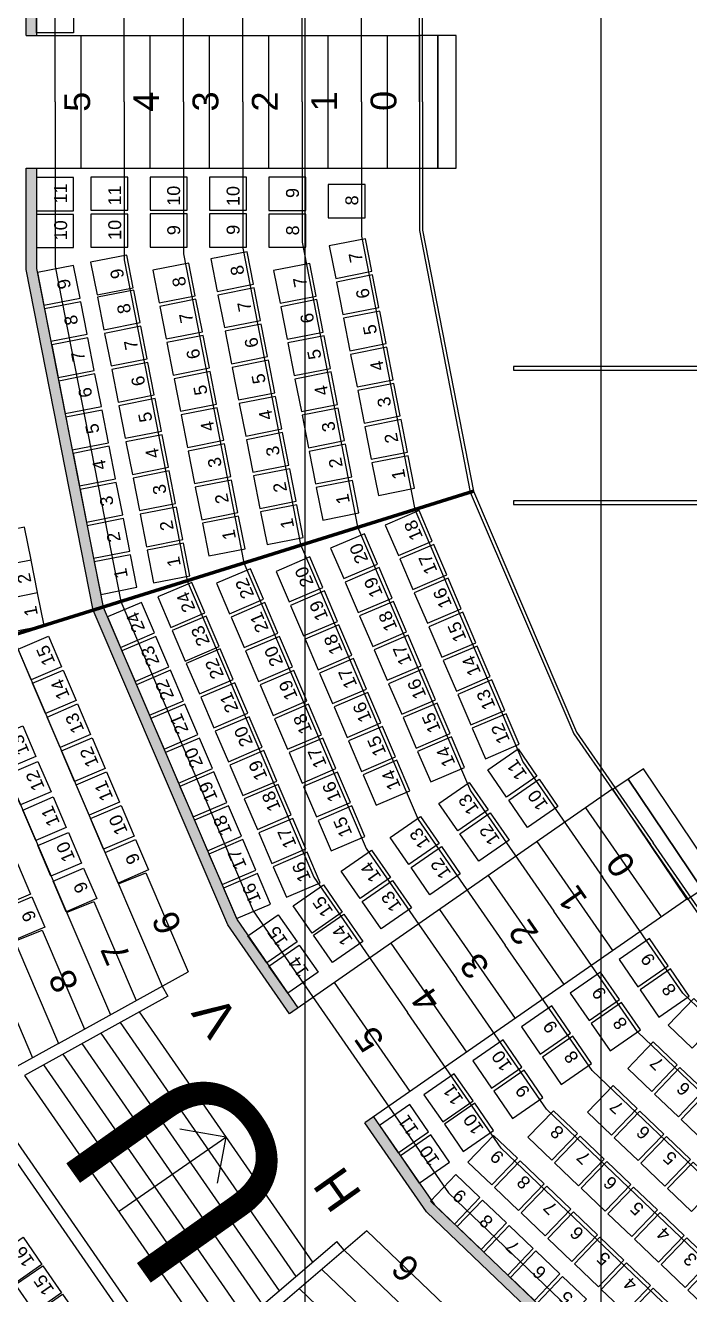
# Model space of a CAD drawing. Header units: millimetres. Extents: x -76108 to 202332, y 27411 to 140378.
# Drawn here: x 76819 to 85828, y 67913 to 85135 of the extents above; entities that cross this region are included whole.
import ezdxf
from ezdxf.enums import TextEntityAlignment as Align

# ---------------------------------------------------------------- set-up
doc = ezdxf.new("R2010")
doc.units = ezdxf.units.MM
doc.header["$LTSCALE"] = 100
for name, color, linetype in [('A-3311-EA-', 3, 'CONTINUOUS'), ('A-3311-FYLL', 1, 'CONTINUOUS'), ('A-RADER_TELE', 252, 'CONTINUOUS'), ('A-RADNUMMER_TELE', 4, 'CONTINUOUS'), ('A-STOLAR', 1, 'CONTINUOUS'), ('A-STOLAR_TELE', 3, 'CONTINUOUS'), ('A-STOLNUMMER', 7, 'CONTINUOUS'), ('A-TRAPPA_TELE', 254, 'CONTINUOUS'), ('BELYS_BRYGGA', 7, 'CONTINUOUS'), ('LINOR_HÄNG', 40, 'CONTINUOUS'), ('SEKTIONS_NR', 4, 'CONTINUOUS'), ('T-RADER_TELE', 252, 'CONTINUOUS'), ('T-STOLAR_TELE', 3, 'CONTINUOUS'), ('T-STOLNUMMER_TELE', 7, 'CONTINUOUS'), ('TRAPPSTEG', 3, 'CONTINUOUS'), ('U-RADER', 252, 'CONTINUOUS'), ('U-RADER_TELE', 252, 'CONTINUOUS'), ('U-RADNUMMER', 4, 'CONTINUOUS'), ('U-RADNUMMER_TELE', 4, 'CONTINUOUS'), ('U-STOLAR', 1, 'CONTINUOUS'), ('U-STOLAR_TELE', 3, 'CONTINUOUS'), ('U-STOLNUMMER', 7, 'CONTINUOUS'), ('U-STOLNUMMER_TELE', 7, 'CONTINUOUS'), ('U-TRAPPA', 254, 'CONTINUOUS'), ('U-TRAPPA_TELE', 254, 'CONTINUOUS')]:
    doc.layers.add(name, color=color, linetype=linetype)
doc.layers.add('SEKTIONER', color=4, linetype='CONTINUOUS', lineweight=70)
doc.styles.add('ARIAL', font='arial.ttf')

# ---------------------------------------------------------------- blocks, each defined once
blk = doc.blocks.new('KAJ')
at = {"layer": 'A-3311-FYLL'}
h = blk.add_hatch(color=256, dxfattribs=at)
h.paths.add_polyline_path([(-41921, 900), (-41781, 900), (-41781, 2263), (-40882, 6836), (-41016, 6877), (-41921, 2277)])
h.paths.add_polyline_path([(-38237, 12295), (-38352, 12375), (-39186, 11168), (-41012, 6899), (-41016, 6877), (-40882, 6836), (-40878, 6857), (-39063, 11100)])
h = blk.add_hatch(color=256, dxfattribs=at)
h.paths.add_polyline_path([(-38352, -12375), (-38237, -12295), (-39063, -11100), (-40878, -6857), (-41012, -6899), (-39186, -11168)])
h.paths.add_polyline_path([(-41781, -900), (-41921, -900), (-41921, -2277), (-41012, -6899), (-41012, -6899), (-40878, -6857), (-41781, -2263)])
h = blk.add_hatch(color=256, dxfattribs=at)
h.paths.add_polyline_path([(-27843, -21296), (-27790, -21168), (-29123, -20607), (-33086, -18125), (-33172, -18236), (-29188, -20732)])
h.paths.add_polyline_path([(-37213, -13775), (-37328, -13855), (-36493, -15063), (-33172, -18236), (-33086, -18125), (-36385, -14971)])
at = {"layer": 'A-3311-EA-'}
for p, q in [((-41921, 900), (-41921, 2277)), ((-41781, 2263), (-41781, 900)), ((-41921, -2277), (-41921, -900)), ((-41781, -900), (-41781, -2263)), ((-41012, -6898), (-41921, -2277)), ((-41781, -2263), (-40878, -6857)), ((-40878, -6857), (-39063, -11100)), ((-39186, -11168), (-41012, -6898)), ((-38351, -12375), (-39186, -11168)), ((-39063, -11100), (-38237, -12295)), ((-37213, -13775), (-36385, -14971)), ((-36493, -15063), (-37328, -13855)), ((-36385, -14971), (-33086, -18125)), ((-33172, -18236), (-36493, -15063))]:
    blk.add_line(p, q, dxfattribs=at)

msp = doc.modelspace()

# ---------------------------------------------------------------- linework, layer by layer
at = {"layer": 'A-RADER_TELE', "color": 9}
for p, q in [((77222.1, 84100), (77222.1, 86338.4)), ((78157.1, 84100), (78157.1, 86245.7)), ((78962.1, 84100), (78962.1, 86165.8)), ((79767.1, 84100), (79767.1, 86085.9)), ((80572.1, 84100), (80572.1, 86006.1)), ((81377.1, 84100), (81377.1, 85926.2))]:
    msp.add_line(p, q, dxfattribs=at)
at = {"layer": 'A-RADER_TELE'}
for p, q in [((82162.1, 84100), (82162.1, 85848.3)), ((82207.1, 84100), (82207.1, 85843.9))]:
    msp.add_line(p, q, dxfattribs=at)
at = {"layer": 'A-STOLAR'}
for points in [[(76896.2, 77884.7), (76809.3, 78326.2), (76367.8, 78239.3), (76454.7, 77797.8)], [(76984.1, 77438.2), (76897.2, 77879.8), (76455.7, 77792.9), (76542.6, 77351.3)], [(77072.1, 76991.8), (76985.2, 77433.4), (76543.7, 77346.5), (76630.6, 76904.9)]]:
    msp.add_lwpolyline(points, close=True, dxfattribs=at)
at = {"layer": 'A-STOLAR_TELE', "color": 9}
msp.add_lwpolyline([(77472.1, 85483.1), (77472.1, 85033.1), (76972.1, 85033.1), (76972.1, 85483.1)], close=True, dxfattribs=at)
at = {"layer": 'A-TRAPPA_TELE'}
for p, q in [((76832.1, 85000), (82162.1, 85000)), ((77570.1, 85000), (77570.1, 83200)), ((78505.1, 85000), (78505.1, 83200)), ((79310.1, 85000), (79310.1, 83200)), ((80115.1, 85000), (80115.1, 83200)), ((80920.1, 85000), (80920.1, 83200)), ((81725.1, 85000), (81725.1, 83200))]:
    msp.add_line(p, q, dxfattribs=at)
at = {"layer": 'A-TRAPPA_TELE', "color": 9}
msp.add_line((76832.1, 83200), (82162.1, 83200), dxfattribs=at)
at = {"layer": 'BELYS_BRYGGA'}
for points in [[(91823.6, 80458), (91823.6, 80506), (83440.6, 80506), (83440.6, 80458)], [(91823.6, 78636.1), (91823.6, 78684.1), (83440.6, 78684.1), (83440.6, 78636.1)]]:
    msp.add_lwpolyline(points, close=True, dxfattribs=at)
at = {"layer": 'LINOR_HÄNG'}
for p, q in [((84625.1, 125445.2), (84625.1, 42754.8)), ((80610.1, 122338.3), (80610.1, 45861.7))]:
    msp.add_line(p, q, dxfattribs=at)
at = {"layer": 'SEKTIONER', "color": 9}
msp.add_line((82896.6, 78813.6), (69547.3, 74637.8), dxfattribs=at)
at = {"layer": 'T-RADER_TELE'}
for p, q in [((86335.1, 72515.5), (85295.3, 74018.9)), ((86369.5, 72544.9), (85332.3, 74044.5)), ((85734.9, 72003.3), (84649.9, 73572.1)), ((85119.5, 71478), (83988, 73113.8)), ((84504, 70952.6), (83326.2, 72655.6)), ((83888.6, 70427.3), (82664.3, 72197.3)), ((85734.9, 72003.3), (88385.9, 69469.4)), ((83273.1, 69902), (82002.5, 71739.1)), ((85119.5, 71478), (87889, 68830.7)), ((81233.8, 71206.8), (82558.3, 69291.9)), ((84504, 70952.6), (87392.1, 68192)), ((83888.6, 70427.3), (86895.3, 67553.4)), ((83273.1, 69902), (86398.4, 66914.7)), ((82558.3, 69291.9), (85821.3, 66172.9))]:
    msp.add_line(p, q, dxfattribs=at)
at = {"layer": 'T-STOLAR_TELE'}
for points in [[(85538.4, 72375.2), (85282.4, 72745.3), (84871.2, 72460.8), (85127.2, 72090.7)], [(84875.9, 71917.9), (84619.9, 72288), (84208.7, 72003.6), (84464.7, 71633.5)], [(85822.8, 71963.9), (85566.9, 72334), (85155.6, 72049.6), (85411.6, 71679.5)], [(84213.8, 71460), (83957.8, 71830.1), (83546.6, 71545.7), (83802.6, 71175.6)], [(85160.3, 71506.7), (84904.3, 71876.8), (84493.1, 71592.4), (84749.1, 71222.3)], [(86209.4, 71618.9), (85884.1, 71929.8), (85538.6, 71568.4), (85863.9, 71257.4)], [(83554.2, 70998.5), (83298.2, 71368.6), (82887, 71084.2), (83143, 70714.1)], [(84498.2, 71048.8), (84242.2, 71418.9), (83831, 71134.4), (84087, 70764.4)], [(85660.1, 71030.4), (85334.8, 71341.3), (84989.3, 70979.9), (85314.6, 70668.9)], [(83838.6, 70587.3), (83582.6, 70957.4), (83171.4, 70673), (83427.4, 70302.9)], [(86021.5, 70684.9), (85696.2, 70995.8), (85350.7, 70634.4), (85676, 70323.5)], [(82892.5, 70540.2), (82636.5, 70910.3), (82225.3, 70625.9), (82481.3, 70255.8)], [(85115.2, 70437.6), (84789.9, 70748.5), (84444.5, 70387.1), (84769.7, 70076.1)], [(86383, 70339.4), (86057.7, 70650.4), (85712.2, 70288.9), (86037.5, 69978)], [(82287.7, 70122.5), (82031.7, 70492.6), (81620.5, 70208.2), (81876.5, 69838.1)], [(83169.1, 70140.5), (82913.1, 70510.5), (82501.9, 70226.1), (82757.9, 69856)], [(84306, 70097.5), (83980.7, 70408.4), (83635.2, 70047), (83960.5, 69736.1)], [(85476.7, 70092.1), (85151.4, 70403), (84805.9, 70041.6), (85131.2, 69730.7)], [(82572.1, 69711.3), (82316.1, 70081.4), (81904.9, 69797), (82160.9, 69426.9)], [(83491.8, 69762.1), (83166.5, 70073.1), (82821.1, 69711.6), (83146.4, 69400.7)], [(84667.4, 69752), (84342.1, 70063), (83996.7, 69701.5), (84322, 69390.6)], [(85838.1, 69746.6), (85512.8, 70057.6), (85167.3, 69696.1), (85492.6, 69385.2)], [(83853.3, 69416.6), (83528, 69727.6), (83182.5, 69366.1), (83507.8, 69055.2)], [(85028.9, 69406.5), (84703.6, 69717.5), (84358.1, 69356), (84683.4, 69045.1)], [(86199.6, 69401.1), (85874.3, 69712.1), (85528.8, 69350.6), (85854.1, 69039.7)], [(82984, 69230.8), (82658.7, 69541.7), (82313.2, 69180.3), (82638.5, 68869.4)], [(84214.7, 69071.2), (83889.4, 69382.1), (83543.9, 69020.6), (83869.2, 68709.7)], [(85390.3, 69061.1), (85065, 69372), (84719.5, 69010.5), (85044.8, 68699.6)], [(83345.4, 68885.3), (83020.1, 69196.2), (82674.6, 68834.8), (82999.9, 68523.9)], [(84576.2, 68725.7), (84250.9, 69036.6), (83905.4, 68675.2), (84230.7, 68364.2)], [(85751.8, 68715.6), (85426.5, 69026.5), (85081, 68665.1), (85406.3, 68354.1)], [(83706.9, 68539.8), (83381.6, 68850.8), (83036.1, 68489.3), (83361.4, 68178.4)], [(84937.6, 68380.2), (84612.3, 68691.1), (84266.8, 68329.7), (84592.1, 68018.7)], [(86113.2, 68370.1), (85787.9, 68681), (85442.4, 68319.6), (85767.7, 68008.6)], [(84068.3, 68194.3), (83743, 68505.3), (83397.5, 68143.8), (83722.8, 67832.9)], [(85299.1, 68034.7), (84973.8, 68345.6), (84628.3, 67984.2), (84953.6, 67673.3)], [(86474.6, 68024.6), (86149.3, 68335.5), (85803.9, 67974.1), (86129.2, 67663.2)], [(84429.7, 67848.9), (84104.4, 68159.8), (83759, 67798.3), (84084.3, 67487.4)], [(85660.5, 67689.2), (85335.2, 68000.1), (84989.7, 67638.7), (85315, 67327.8)]]:
    msp.add_lwpolyline(points, close=True, dxfattribs=at)
at = {"layer": 'TRAPPSTEG'}
for points in [[(82412.1, 83200), (82412.1, 85000), (82162.1, 85000), (82162.1, 83200)], [(82662.1, 83200), (82662.1, 85000), (82412.1, 85000), (82412.1, 83200)], [(84994.1, 74908.2), (85997, 73413.5), (86204.6, 73552.8), (85201.7, 75047.5)], [(84786.5, 74768.9), (85789.4, 73274.2), (85997, 73413.5), (84994.1, 74908.2)]]:
    msp.add_lwpolyline(points, close=True, dxfattribs=at)
at = {"layer": 'U-RADER'}
for p, q in [((76640.1, 76856.6), (78675.5, 72097.6)), ((75872.7, 76616.5), (77971.7, 71708.9)), ((75105.3, 76376.3), (77267.8, 71320.1)), ((81144.4, 68517), (84872.5, 64953.5)), ((80534, 67993.8), (84378.7, 64318.8))]:
    msp.add_line(p, q, dxfattribs=at)
at = {"layer": 'U-RADER_TELE', "color": 9}
for p, q in [((77222.1, 84100), (77222.1, 81861.6)), ((78157.1, 84100), (78157.1, 81954.3)), ((78962.1, 84100), (78962.1, 82034.2)), ((79767.1, 84100), (79767.1, 82114.1)), ((80572.1, 84100), (80572.1, 82193.9)), ((81377.1, 84100), (81377.1, 82273.8)), ((80572.1, 82193.9), (81325.6, 78329.3)), ((81377.1, 82273.8), (82099.1, 78567.8)), ((78962.1, 82034.2), (79783.6, 77840.4)), ((79767.1, 82114.1), (80552, 78090.8)), ((77222.1, 81861.6), (78114.5, 77318.1)), ((80552, 78090.8), (82148.3, 74358.5))]:
    msp.add_line(p, q, dxfattribs=at)
at = {"layer": 'U-RADER_TELE'}
for p, q in [((82162.1, 84100), (82162.1, 82351.7)), ((82207.1, 84100), (82207.1, 82356.1)), ((82162.1, 82351.7), (82853.4, 78800.3)), ((82207.1, 82356.1), (82896.6, 78813.6)), ((78157.1, 81954.3), (79011.4, 77598.7)), ((82853.4, 78800.3), (84255.4, 75522.3)), ((82896.6, 78813.6), (84295, 75544.2)), ((82099.1, 78567.8), (83564.8, 75140.9)), ((81325.6, 78329.3), (82856.5, 74749.7)), ((79783.6, 77840.4), (81440.1, 73967.3)), ((79011.4, 77598.7), (80731.9, 73576.1)), ((78114.5, 77318.1), (79909.2, 73121.8)), ((84255.4, 75522.3), (85295.3, 74018.9)), ((84295, 75544.2), (85332.3, 74044.5)), ((83564.8, 75140.9), (84649.9, 73572.1)), ((82856.5, 74749.7), (83988, 73113.8)), ((82148.3, 74358.5), (83326.2, 72655.6)), ((81440.1, 73967.3), (82664.3, 72197.3)), ((80731.9, 73576.1), (82002.5, 71739.1)), ((79909.2, 73121.8), (81233.8, 71206.8))]:
    msp.add_line(p, q, dxfattribs=at)
at = {"layer": 'U-STOLAR'}
for points in [[(77133.7, 76846.8), (77310.7, 76433.1), (76896.9, 76256.1), (76719.9, 76669.9)], [(77330.3, 76387.1), (77507.3, 75973.4), (77093.5, 75796.4), (76916.6, 76210.2)], [(77526.9, 75927.4), (77703.9, 75513.6), (77290.2, 75336.7), (77113.2, 75750.4)], [(76783.8, 75630.6), (76960.7, 75216.8), (76547, 75039.9), (76370, 75453.6)], [(77723.6, 75467.7), (77900.5, 75053.9), (77486.8, 74877), (77309.8, 75290.7)], [(76990.2, 75147.9), (77167.2, 74734.1), (76753.4, 74557.2), (76576.5, 74970.9)], [(77920.2, 75008), (78097.1, 74594.2), (77683.4, 74417.3), (77506.4, 74831)], [(77196.7, 74665.2), (77373.6, 74251.4), (76959.9, 74074.5), (76782.9, 74488.2)], [(78116.8, 74548.2), (78293.8, 74134.5), (77880, 73957.5), (77703.1, 74371.3)], [(77403.1, 74182.5), (77580.1, 73768.7), (77166.4, 73591.8), (76989.4, 74005.5)], [(78313.4, 74088.5), (78490.4, 73674.8), (78076.6, 73497.8), (77899.7, 73911.6)], [(76713.1, 73761.5), (76890, 73347.8), (76476.3, 73170.8), (76299.3, 73584.6)], [(77609.6, 73699.8), (77786.6, 73286), (77372.8, 73109.1), (77195.8, 73522.8)], [(76905.8, 73311), (77082.7, 72897.3), (76669, 72720.3), (76492, 73134.1)], [(76788, 68691.8), (77044, 68321.7), (76673.9, 68065.7), (76417.9, 68435.8)], [(77055.3, 68305.2), (77311.3, 67935.1), (76941.2, 67679.1), (76685.2, 68049.2)], [(77322.7, 67918.7), (77578.7, 67548.6), (77208.6, 67292.6), (76952.6, 67662.7)]]:
    msp.add_lwpolyline(points, close=True, dxfattribs=at)
at = {"layer": 'U-STOLAR_TELE', "color": 9}
for points in [[(77472.1, 82620.2), (77472.1, 83070.2), (76972.1, 83070.2), (76972.1, 82620.2)], [(78206.9, 82625.9), (78206.9, 83075.9), (77706.9, 83075.9), (77706.9, 82625.9)], [(79011.9, 82626.4), (79011.9, 83076.4), (78511.9, 83076.4), (78511.9, 82626.4)], [(79817.1, 82626.6), (79817.1, 83076.6), (79317.1, 83076.6), (79317.1, 82626.6)], [(80622.1, 82625.5), (80622.1, 83075.5), (80122.1, 83075.5), (80122.1, 82625.5)], [(81427.1, 82525.5), (81427.1, 82975.5), (80927.1, 82975.5), (80927.1, 82525.5)], [(77472.1, 82120.2), (77472.1, 82570.2), (76972.1, 82570.2), (76972.1, 82120.2)], [(78206.9, 82125.9), (78206.9, 82575.9), (77706.9, 82575.9), (77706.9, 82125.9)], [(79011.9, 82126.4), (79011.9, 82576.4), (78511.9, 82576.4), (78511.9, 82126.4)], [(79817.1, 82126.6), (79817.1, 82576.6), (79317.1, 82576.6), (79317.1, 82126.6)], [(80622.1, 82125.5), (80622.1, 82575.5), (80122.1, 82575.5), (80122.1, 82125.5)], [(81518.5, 81798), (81431.7, 82239.5), (80941.1, 82143.1), (81027.8, 81701.6)], [(78281.7, 81575.9), (78194.9, 82017.5), (77704.3, 81921.1), (77791, 81479.5)], [(79912, 81621.8), (79825.2, 82063.3), (79334.6, 81966.9), (79421.4, 81525.4)], [(77560.5, 81435.3), (77473.8, 81876.8), (76983.2, 81780.5), (77069.9, 81338.9)], [(79123.1, 81467.8), (79036.3, 81909.4), (78545.7, 81813), (78632.5, 81371.5)], [(80763.7, 81462.9), (80677, 81904.5), (80186.3, 81808.1), (80273.1, 81366.5)], [(81614.9, 81307.4), (81528.1, 81748.9), (81037.5, 81652.5), (81124.2, 81211)], [(78374.9, 81101.5), (78288.1, 81543.1), (77797.5, 81446.7), (77884.3, 81005.1)], [(80008.4, 81131.1), (79921.6, 81572.7), (79431, 81476.3), (79517.8, 81034.7)], [(77656.9, 80944.7), (77570.2, 81386.2), (77079.6, 81289.8), (77166.3, 80848.3)], [(79219.5, 80977.2), (79132.7, 81418.8), (78642.1, 81322.4), (78728.8, 80880.8)], [(80860.1, 80972.3), (80773.4, 81413.9), (80282.7, 81317.5), (80369.5, 80875.9)], [(81711.3, 80816.7), (81624.5, 81258.3), (81133.9, 81161.9), (81220.6, 80720.3)], [(80104.8, 80640.5), (80018, 81082.1), (79527.4, 80985.7), (79614.2, 80544.1)], [(80956.5, 80481.7), (80869.8, 80923.3), (80379.1, 80826.9), (80465.9, 80385.3)], [(81807.7, 80326.1), (81720.9, 80767.7), (81230.3, 80671.3), (81317, 80229.7)], [(80201.2, 80149.9), (80114.4, 80591.5), (79623.8, 80495.1), (79710.6, 80053.5)], [(81052.9, 79991.1), (80966.2, 80432.6), (80475.5, 80336.2), (80562.3, 79894.7)], [(81904.1, 79835.5), (81817.3, 80277.1), (81326.7, 80180.7), (81413.4, 79739.1)], [(80297.6, 79659.3), (80210.8, 80100.8), (79720.2, 80004.4), (79807, 79562.9)], [(81149.3, 79500.5), (81062.6, 79942), (80571.9, 79845.6), (80658.7, 79404.1)], [(82000.4, 79344.9), (81913.7, 79786.4), (81423.1, 79690), (81509.8, 79248.5)], [(80394, 79168.7), (80307.2, 79610.2), (79816.6, 79513.8), (79903.4, 79072.3)], [(81245.7, 79009.8), (81159, 79451.4), (80668.3, 79355), (80755.1, 78913.4)], [(82096.8, 78854.3), (82010.1, 79295.8), (81519.5, 79199.4), (81606.2, 78757.9)], [(80490.4, 78678), (80403.6, 79119.6), (79913, 79023.2), (79999.7, 78581.6)], [(81342.1, 78519.2), (81255.3, 78960.8), (80764.7, 78864.4), (80851.5, 78422.8)], [(80586.8, 78187.4), (80500, 78629), (80009.4, 78532.6), (80096.1, 78091)]]:
    msp.add_lwpolyline(points, close=True, dxfattribs=at)
at = {"layer": 'U-STOLAR_TELE'}
for points in [[(78471.3, 80610.9), (78384.5, 81052.5), (77893.9, 80956.1), (77980.6, 80514.5)], [(77753.3, 80454.1), (77666.6, 80895.6), (77176, 80799.2), (77262.7, 80357.7)], [(79315.9, 80486.6), (79229.1, 80928.2), (78738.5, 80831.8), (78825.2, 80390.2)], [(78567.7, 80120.3), (78480.9, 80561.8), (77990.3, 80465.4), (78077, 80023.9)], [(79412.3, 79996), (79325.5, 80437.5), (78834.9, 80341.2), (78921.6, 79899.6)], [(77849.7, 79963.4), (77763, 80405), (77272.4, 80308.6), (77359.1, 79867)], [(77946.1, 79472.8), (77859.4, 79914.4), (77368.8, 79818), (77455.5, 79376.4)], [(78664.1, 79629.7), (78577.3, 80071.2), (78086.7, 79974.8), (78173.4, 79533.3)], [(79508.7, 79505.4), (79421.9, 79946.9), (78931.3, 79850.5), (79018, 79409)], [(78760.5, 79139), (78673.7, 79580.6), (78183.1, 79484.2), (78269.8, 79042.6)], [(78042.5, 78982.2), (77955.8, 79423.7), (77465.2, 79327.4), (77551.9, 78885.8)], [(79605.1, 79014.8), (79518.3, 79456.3), (79027.7, 79359.9), (79114.4, 78918.4)], [(78856.9, 78648.4), (78770.1, 79090), (78279.5, 78993.6), (78366.2, 78552)], [(78138.9, 78491.6), (78052.2, 78933.1), (77561.6, 78836.7), (77648.3, 78395.2)], [(79701.5, 78524.1), (79614.7, 78965.7), (79124.1, 78869.3), (79210.8, 78427.7)], [(78953.3, 78157.8), (78866.5, 78599.4), (78375.9, 78503), (78462.6, 78061.4)], [(82337.2, 78138.2), (82160.2, 78551.9), (81700.5, 78355.3), (81877.5, 77941.6)], [(78235.3, 78001), (78148.6, 78442.5), (77657.9, 78346.1), (77744.7, 77904.6)], [(79797.9, 78033.5), (79711.1, 78475.1), (79220.5, 78378.7), (79307.2, 77937.1)], [(81595.9, 77824.3), (81419, 78238), (80959.2, 78041.4), (81136.2, 77627.7)], [(79049.7, 77667.2), (78962.9, 78108.7), (78472.3, 78012.3), (78559, 77570.8)], [(82533.8, 77678.5), (82356.9, 78092.2), (81897.1, 77895.6), (82074.1, 77481.8)], [(78331.7, 77510.3), (78245, 77951.9), (77754.3, 77855.5), (77841.1, 77413.9)], [(80855.5, 77508.3), (80678.6, 77922), (80218.9, 77725.4), (80395.8, 77311.6)], [(80048.3, 77348.6), (79871.3, 77762.4), (79411.6, 77565.8), (79588.6, 77152)], [(81792.5, 77364.6), (81615.6, 77778.3), (81155.9, 77581.7), (81332.8, 77168)], [(79251.9, 77163.6), (79074.9, 77577.3), (78615.2, 77380.7), (78792.2, 76967)], [(82730.4, 77218.8), (82553.5, 77632.5), (82093.8, 77435.9), (82270.7, 77022.1)], [(81052.2, 77048.6), (80875.2, 77462.3), (80415.5, 77265.7), (80592.4, 76851.9)], [(78569.3, 76890.5), (78392.3, 77304.3), (77932.6, 77107.6), (78109.5, 76693.9)], [(80244.9, 76888.9), (80067.9, 77302.7), (79608.2, 77106), (79785.2, 76692.3)], [(81989.2, 76904.9), (81812.2, 77318.6), (81352.5, 77122), (81529.4, 76708.2)], [(82927.1, 76759), (82750.1, 77172.8), (82290.4, 76976.2), (82467.3, 76562.4)], [(79447.9, 76705.2), (79271, 77119), (78811.2, 76922.4), (78988.2, 76508.6)], [(81248.8, 76588.8), (81071.8, 77002.6), (80612.1, 76806), (80789.1, 76392.2)], [(78765.9, 76430.8), (78588.9, 76844.6), (78129.2, 76647.9), (78306.2, 76234.2)], [(80441.5, 76429.2), (80264.6, 76842.9), (79804.8, 76646.3), (79981.8, 76232.6)], [(82185.8, 76445.1), (82008.8, 76858.9), (81549.1, 76662.3), (81726.1, 76248.5)], [(79638.3, 76260.1), (79461.4, 76673.8), (79001.6, 76477.2), (79178.6, 76063.4)], [(83123.7, 76299.3), (82946.7, 76713.1), (82487, 76516.4), (82664, 76102.7)], [(81445.4, 76129.1), (81268.4, 76542.9), (80808.7, 76346.2), (80985.7, 75932.5)], [(78962.5, 75971.1), (78785.5, 76384.8), (78325.8, 76188.2), (78502.8, 75774.5)], [(80638.1, 75969.5), (80461.2, 76383.2), (80001.5, 76186.6), (80178.4, 75772.9)], [(82382.4, 75985.4), (82205.4, 76399.2), (81745.7, 76202.5), (81922.7, 75788.8)], [(79834.9, 75800.4), (79658, 76214.1), (79198.3, 76017.5), (79375.2, 75603.7)], [(83320.3, 75839.6), (83143.3, 76253.3), (82683.6, 76056.7), (82860.6, 75643)], [(81642, 75669.4), (81465.1, 76083.1), (81005.3, 75886.5), (81182.3, 75472.8)], [(79159.1, 75511.4), (78982.2, 75925.1), (78522.4, 75728.5), (78699.4, 75314.8)], [(80834.8, 75509.8), (80657.8, 75923.5), (80198.1, 75726.9), (80375, 75313.1)], [(82579, 75525.7), (82402.1, 75939.5), (81942.3, 75742.8), (82119.3, 75329.1)], [(83516.9, 75379.9), (83340, 75793.6), (82880.2, 75597), (83057.2, 75183.3)], [(80031.6, 75340.6), (79854.6, 75754.4), (79394.9, 75557.8), (79571.8, 75144)], [(81838.6, 75209.7), (81661.7, 75623.4), (81202, 75426.8), (81378.9, 75013.1)], [(79355.7, 75051.7), (79178.8, 75465.4), (78719.1, 75268.8), (78896, 74855)], [(81031.4, 75050.1), (80854.4, 75463.8), (80394.7, 75267.2), (80571.7, 74853.4)], [(82775.6, 75066), (82598.7, 75479.7), (82139, 75283.1), (82315.9, 74869.4)], [(80228.2, 74880.9), (80051.2, 75294.7), (79591.5, 75098), (79768.5, 74684.3)], [(83500.4, 75318.1), (83756.8, 74948.3), (83345.8, 74663.4), (83089.5, 75033.3)], [(82035.3, 74750), (81858.3, 75163.7), (81398.6, 74967.1), (81575.5, 74553.3)], [(79552.4, 74591.9), (79375.4, 75005.7), (78915.7, 74809.1), (79092.6, 74395.3)], [(81228, 74590.3), (81051, 75004.1), (80591.3, 74807.5), (80768.3, 74393.7)], [(80424.8, 74421.2), (80247.8, 74834.9), (79788.1, 74638.3), (79965.1, 74224.6)], [(82837.9, 74860.7), (83094.2, 74490.8), (82683.3, 74206), (82426.9, 74575.8)], [(83785.3, 74907.2), (84041.6, 74537.3), (83630.6, 74252.5), (83374.3, 74622.3)], [(79749, 74132.2), (79572, 74546), (79112.3, 74349.3), (79289.3, 73935.6)], [(81424.6, 74130.6), (81247.7, 74544.4), (80787.9, 74347.7), (80964.9, 73934)], [(82176.3, 74402.1), (82432.6, 74032.3), (82021.7, 73747.4), (81765.3, 74117.3)], [(83122.7, 74449.7), (83379, 74079.9), (82968.1, 73795.1), (82711.8, 74164.9)], [(80621.4, 73961.5), (80444.5, 74375.2), (79984.7, 74178.6), (80161.7, 73764.9)], [(79945.6, 73672.5), (79768.6, 74086.2), (79308.9, 73889.6), (79485.9, 73475.9)], [(80818, 73501.8), (80641.1, 73915.5), (80181.4, 73718.9), (80358.3, 73305.1)], [(81514.8, 73943.4), (81771.1, 73573.6), (81360.2, 73288.7), (81103.8, 73658.6)], [(82461.1, 73991.2), (82717.4, 73621.3), (82306.5, 73336.5), (82050.1, 73706.3)], [(80142.2, 73212.8), (79965.3, 73626.5), (79505.5, 73429.9), (79682.5, 73016.2)], [(80861.1, 73473.8), (81117.4, 73103.9), (80706.5, 72819.1), (80450.1, 73189)], [(81799.6, 73532.5), (82055.9, 73162.6), (81645, 72877.8), (81388.6, 73247.6)], [(80248.3, 73067.4), (80504.6, 72697.5), (80093.7, 72412.7), (79837.4, 72782.6)], [(81137.9, 73074.2), (81394.2, 72704.4), (80983.3, 72419.5), (80727, 72789.4)], [(80533.1, 72656.4), (80789.5, 72286.6), (80378.5, 72001.8), (80122.2, 72371.6)]]:
    msp.add_lwpolyline(points, close=True, dxfattribs=at)
at = {"layer": 'U-TRAPPA'}
for p, q in [((77267.8, 71320.1), (79027.4, 72292)), ((78675.5, 72097.6), (78750.4, 71961.9)), ((77267.8, 71320.1), (75913.1, 70571.9)), ((79538.1, 70049.7), (78911.7, 70159.3)), ((78084, 69040.6), (79538.1, 70049.7)), ((79538.1, 70049.7), (79421.5, 69424.5)), ((81449.5, 68778.6), (79923.5, 67470.6)), ((81144.4, 68517), (81043.5, 68634.7))]:
    msp.add_line(p, q, dxfattribs=at)
for points in [[(78082.5, 73486.9), (78452.9, 73634.2), (79027.4, 72292)], [(77378.6, 73098.1), (77749.1, 73245.4), (78323.6, 71903.2)], [(76674.8, 72709.4), (77045.3, 72856.7), (77619.7, 71514.5)], [(75971, 72320.6), (76341.4, 72467.9), (76915.9, 71125.7)], [(78750.4, 71961.9), (76806.2, 70888), (79361.8, 67193.2), (81043.5, 68634.7)], [(78363.4, 71748.1), (80712.9, 68351.3)], [(78103.8, 71604.8), (80487.7, 68158.3)], [(77584.8, 71318.1), (80037.3, 67772.2)], [(77844.3, 71461.4), (80262.5, 67965.3)], [(77325.2, 71174.7), (79812.1, 67579.2)], [(77065.7, 71031.4), (79586.9, 67386.2)], [(76049.8, 70647.3), (78871, 66568.4)], [(76186.1, 70722.6), (78989.3, 66669.8)], [(82236.1, 67473), (82504.3, 67767.9), (81449.5, 68778.6)], [(81625.7, 66949.8), (81893.9, 67244.7), (80839.1, 68255.4)]]:
    msp.add_lwpolyline(points, dxfattribs=at)
at = {"layer": 'U-TRAPPA_TELE'}
for p, q in [((84774.1, 74766.5), (80401.1, 71725)), ((85802, 73288.7), (81425.1, 70244.6))]:
    msp.add_line(p, q, dxfattribs=at)
for points in [[(84417.8, 74518.7), (85444, 73039.7)], [(83756.9, 74059.1), (84783.2, 72580)], [(83096.1, 73599.4), (84122.3, 72120.4)], [(82435.2, 73139.8), (83461.4, 71660.7)], [(81774.3, 72680.1), (82800.6, 71201.1)], [(81006.8, 72146.2), (82033, 70667.2)]]:
    msp.add_lwpolyline(points, dxfattribs=at)

# ---------------------------------------------------------------- block references
at = {"layer": 'U-RADER'}
msp.add_blockref('KAJ', (118752.6, 84100), dxfattribs=at)

# ---------------------------------------------------------------- texts
at = {"layer": 'A-RADNUMMER_TELE', "style": 'ARIAL'}
for s, p in [('4', (78631.5, 83964.2)), ('0', (81851.5, 83974.9)), ('5', (77696.5, 83962.8)), ('3', (79436.5, 83967.9)), ('2', (80241.5, 83966.5)), ('1', (81046.5, 83967.7))]:
    msp.add_text(s, height=350, rotation=90.08336, dxfattribs=at).set_placement(p)
at = {"layer": 'A-STOLNUMMER', "style": 'ARIAL'}
for s, p in [('2', (76940.7, 77659)), ('1', (77028.6, 77212.6))]:
    msp.add_text(s, height=175, rotation=101.11205, dxfattribs=at).set_placement(p, align=Align.BOTTOM_CENTER)
at = {"layer": 'SEKTIONS_NR', "style": 'ARIAL'}
for s, height, p in [('V', 500, (79733.5, 71641.6)), ('U', 2500, (80715.6, 69300.3)), ('H', 500, (81399.1, 69275))]:
    msp.add_text(s, height=height, rotation=125.30263, dxfattribs=at).set_placement(p)
at = {"layer": 'T-STOLNUMMER_TELE', "style": 'ARIAL'}
for s, rotation, p in [('9', 124.67036, (85372.2, 72455.2)), ('9', 124.67036, (84709.7, 71997.9)), ('8', 124.67036, (85656.6, 72043.9)), ('8', 124.67036, (84994.1, 71586.7)), ('9', 124.67036, (84047.6, 71540)), ('10', 124.67036, (83427.8, 71021)), ('8', 124.67036, (84332, 71128.8)), ('7', 136.29301, (85491.8, 71065.1)), ('6', 136.29301, (85853.2, 70719.6)), ('11', 124.67036, (82766.1, 70562.7)), ('9', 124.67036, (83672.4, 70667.3)), ('7', 136.29301, (84946.9, 70472.3)), ('11', 124.67036, (82161.3, 70145)), ('10', 124.67036, (83042.7, 70163)), ('8', 136.29301, (84137.7, 70132.2)), ('6', 136.29301, (85308.4, 70126.8)), ('10', 124.67036, (82445.7, 69733.8)), ('9', 136.29301, (83323.6, 69796.9)), ('7', 136.29301, (84499.1, 69786.8)), ('5', 136.29301, (85669.8, 69781.4)), ('8', 136.29301, (83685, 69451.4)), ('6', 136.29301, (84860.6, 69441.3)), ('9', 136.29301, (82815.7, 69265.5)), ('7', 136.29301, (84046.4, 69105.9)), ('5', 136.29301, (85222, 69095.8)), ('8', 136.29301, (83177.1, 68920)), ('6', 136.29301, (84407.9, 68760.4)), ('4', 136.29301, (85583.5, 68750.3)), ('7', 136.29301, (83538.6, 68574.6)), ('5', 136.29301, (84769.3, 68414.9)), ('3', 136.29301, (85944.9, 68404.8)), ('6', 136.29301, (83900, 68229.1)), ('4', 136.29301, (85130.8, 68069.4)), ('5', 136.29301, (84261.4, 67883.6))]:
    msp.add_text(s, height=175, rotation=rotation, dxfattribs=at).set_placement(p)
at = {"layer": 'U-RADNUMMER', "style": 'ARIAL'}
for s, rotation, p in [('6', 113.18144, (78951, 72899)), ('7', 113.18144, (78257.6, 72486)), ('8', 113.18144, (77549.4, 72107.4)), ('6', 136.2142, (82192.4, 68300.4))]:
    msp.add_text(s, height=350, rotation=rotation, dxfattribs=at).set_placement(p)
at = {"layer": 'U-RADNUMMER_TELE', "style": 'ARIAL'}
for s, p in [('0', (85113.2, 73736)), ('1', (84455.1, 73272.3)), ('2', (83793.6, 72813.7)), ('3', (83130.6, 72357)), ('4', (82470.5, 71896.3)), ('5', (81702.1, 71363.5))]:
    msp.add_text(s, height=350, rotation=124.73672, dxfattribs=at).set_placement(p)
at = {"layer": 'U-STOLNUMMER', "style": 'ARIAL'}
for s, rotation, p in [('15', 113.15643, (77222.2, 76640)), ('14', 113.15643, (77418.8, 76180.2)), ('13', 113.15643, (77615.4, 75720.5)), ('13', 113.15643, (76872.3, 75423.7)), ('12', 113.15643, (77812, 75260.8)), ('12', 113.15643, (77078.7, 74941)), ('11', 113.15643, (78008.7, 74801.1)), ('11', 113.15643, (77285.2, 74458.3)), ('10', 113.15643, (78205.3, 74341.4)), ('10', 113.15643, (77491.6, 73975.6)), ('9', 113.15643, (78401.9, 73881.7)), ('9', 113.15643, (77698.1, 73492.9)), ('9', 113.15643, (76994.2, 73104.2)), ('16', 124.67036, (76916, 68506.7)), ('15', 124.67036, (77183.3, 68120.2))]:
    msp.add_text(s, height=175, rotation=rotation, dxfattribs=at).set_placement(p, align=Align.BOTTOM_CENTER)
at = {"layer": 'U-STOLNUMMER_TELE', "color": 9, "style": 'ARIAL'}
for s, rotation, p in [('11', 90.13274, (77384.6, 82719.4)), ('11', 90.13274, (78117.7, 82691.4)), ('10', 90.13274, (78917.7, 82687.6)), ('10', 90.13274, (79724.1, 82683.7)), ('9', 90.13274, (80529.1, 82793.1)), ('8', 90.13274, (81334.1, 82693.1)), ('10', 90.13274, (77385.7, 82219.4)), ('10', 90.13274, (78118.8, 82224.8)), ('9', 90.13274, (78918.9, 82288.9)), ('9', 90.13274, (79724.1, 82294.2)), ('8', 89.99593, (80530.9, 82285.8)), ('7', 101.11593, (81398.1, 81937.7)), ('9', 101.11593, (78161.3, 81715.7)), ('8', 101.11593, (79791.6, 81761.5)), ('9', 101.11593, (77440.2, 81575)), ('8', 101.11593, (79002.7, 81607.6)), ('7', 101.11593, (80643.3, 81602.7)), ('6', 101.11593, (81494.5, 81447.1)), ('8', 101.11593, (78254.5, 81241.3)), ('7', 101.11593, (79888, 81270.9)), ('8', 101.11593, (77536.6, 81084.4)), ('7', 101.11593, (79099.1, 81117)), ('6', 101.11593, (80739.7, 81112.1)), ('5', 101.11593, (81590.9, 80956.5)), ('6', 101.11593, (79984.4, 80780.3)), ('5', 101.11593, (80836.1, 80621.4)), ('4', 101.11593, (81687.3, 80465.9)), ('5', 101.11593, (80080.8, 80289.7)), ('4', 101.11593, (80932.5, 80130.8)), ('3', 101.11593, (81783.7, 79975.2)), ('4', 101.11593, (80177.2, 79799)), ('3', 101.11593, (81028.9, 79640.2)), ('2', 101.11593, (81880.1, 79484.6)), ('3', 101.11593, (80273.6, 79308.4)), ('2', 101.11593, (81125.3, 79149.6)), ('1', 101.11593, (81976.5, 78994)), ('2', 101.11593, (80370, 78817.8)), ('1', 101.11593, (81221.7, 78659)), ('1', 101.11593, (80466.4, 78327.2))]:
    msp.add_text(s, height=175, rotation=rotation, dxfattribs=at).set_placement(p)
at = {"layer": 'U-STOLNUMMER_TELE', "style": 'ARIAL'}
for s, rotation, p in [('7', 101.11593, (78350.9, 80750.7)), ('7', 101.11593, (77633, 80593.8)), ('6', 101.11593, (79195.5, 80626.4)), ('6', 101.11593, (78447.3, 80260)), ('6', 101.11593, (77729.4, 80103.2)), ('5', 101.11593, (79291.9, 80135.7)), ('5', 101.11593, (78543.7, 79769.4)), ('4', 101.11593, (79388.3, 79645.1)), ('5', 101.11593, (77825.8, 79612.6)), ('4', 101.11593, (78640.1, 79278.8)), ('4', 101.11593, (77922.2, 79121.9)), ('3', 101.11593, (79484.7, 79154.5)), ('3', 101.11593, (78736.5, 78788.2)), ('3', 101.11593, (78018.6, 78631.3)), ('2', 101.11593, (79581.1, 78663.9)), ('2', 101.11593, (78832.9, 78297.6)), ('18', 113.15643, (82214.8, 78192.6)), ('2', 101.11593, (78115, 78140.7)), ('1', 101.11593, (79677.5, 78173.3)), ('20', 113.15643, (81473.5, 77878.7)), ('1', 101.11593, (78929.3, 77806.9)), ('17', 113.15643, (82411.4, 77732.9)), ('1', 101.11593, (78211.3, 77650.1)), ('20', 113.15643, (80733.1, 77562.7)), ('22', 113.15643, (79925.8, 77403.1)), ('19', 113.15643, (81670.1, 77419)), ('24', 113.15643, (79129.4, 77218)), ('16', 113.15643, (82608, 77273.2)), ('24', 113.15643, (78446.8, 76944.9)), ('21', 113.15643, (80122.5, 76943.3)), ('19', 113.15643, (80929.7, 77103)), ('18', 113.15643, (81866.7, 76959.3)), ('23', 113.15643, (79325.5, 76759.7)), ('15', 113.15643, (82804.6, 76813.5)), ('18', 113.15643, (81126.3, 76643.3)), ('23', 113.15643, (78643.4, 76485.2)), ('20', 113.15643, (80319.1, 76483.6)), ('17', 113.15643, (82063.3, 76499.6)), ('22', 113.15643, (79515.9, 76314.5)), ('14', 113.15643, (83001.2, 76353.7)), ('17', 113.15643, (81323, 76183.5)), ('22', 113.15643, (78840.1, 76025.5)), ('19', 113.15643, (80515.7, 76023.9)), ('16', 113.15643, (82260, 76039.8)), ('13', 113.15643, (83197.9, 75894)), ('21', 113.15643, (79712.5, 75854.8)), ('16', 113.15643, (81519.6, 75723.8)), ('21', 113.15643, (79036.7, 75565.8)), ('18', 113.15643, (80712.3, 75564.2)), ('15', 113.15643, (82456.6, 75580.1)), ('20', 113.15643, (79909.1, 75395.1)), ('12', 113.15643, (83394.5, 75434.3)), ('15', 113.15643, (81716.2, 75264.1)), ('20', 113.15643, (79233.3, 75106.1)), ('17', 113.15643, (80908.9, 75104.5)), ('14', 113.15643, (82653.2, 75120.4)), ('19', 113.15643, (80105.7, 74935.3)), ('11', 124.67036, (83631, 74970.6)), ('14', 113.15643, (81912.8, 74804.4)), ('19', 113.15643, (79429.9, 74646.4)), ('16', 113.15643, (81105.6, 74644.8)), ('10', 124.67036, (83915.8, 74559.7)), ('18', 113.15643, (80285.5, 74515.1)), ('13', 124.67036, (82976.7, 74500.8)), ('18', 113.15643, (79626.5, 74186.6)), ('15', 113.15643, (81256.2, 74165.4)), ('13', 124.67036, (82315.1, 74042.2)), ('12', 124.67036, (83261.7, 74089.9)), ('17', 113.15643, (80499, 74015.9)), ('17', 113.15643, (79823.2, 73726.9)), ('16', 113.15643, (80695.6, 73556.2)), ('14', 124.67036, (81653.6, 73583.5)), ('12', 124.67036, (82600.1, 73631.4)), ('16', 113.15643, (80019.8, 73267.2)), ('13', 124.67036, (81929.6, 73184.6)), ('15', 124.67036, (81000.5, 73114.3)), ('15', 124.67036, (80387.7, 72707.9)), ('14', 124.67036, (81268.2, 72726.5)), ('14', 124.67036, (80672.5, 72296.9))]:
    msp.add_text(s, height=175, rotation=rotation, dxfattribs=at).set_placement(p)

doc.saveas('drawing.dxf')
